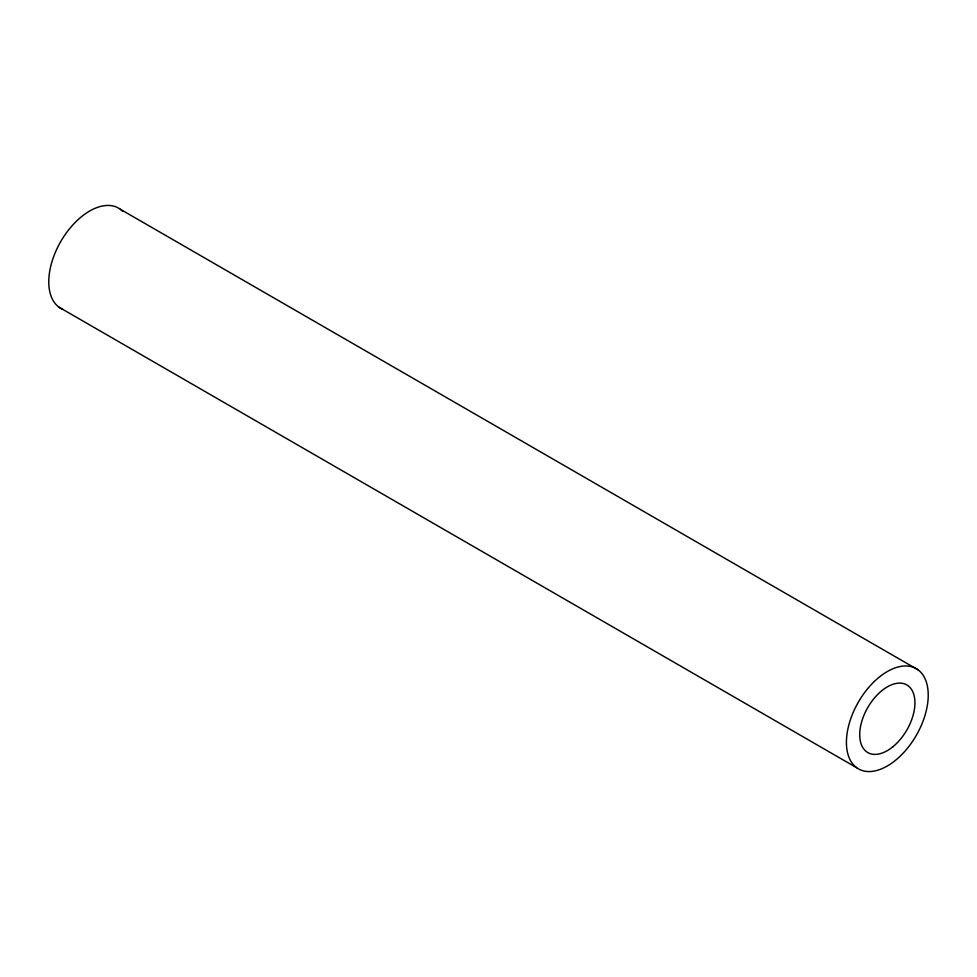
<?xml version="1.0" encoding="UTF-8"?>
<svg xmlns="http://www.w3.org/2000/svg" width="977" height="977" viewBox="0 0 977 977"><rect width="100%" height="100%" fill="white"/><g stroke="black" fill="none" stroke-linecap="round" stroke-linejoin="round"><path stroke-width="1.47" d="M120.379 209.298L918.026 669.819A57.851 33.401 -60 0 1 895.384 760.411A57.851 33.401 -60 0 1 848.561 726.045A57.851 33.401 -60 0 1 918.026 669.819M58.974 307.181L856.621 767.702M62.76 309.355A57.851 33.401 -60 0 1 61.978 239.475A57.851 33.401 -60 0 1 122.614 211.215M892.709 746.917A39.043 22.544 -60 0 0 908.085 685.756A39.043 22.544 -60 0 0 861.177 723.603A39.043 22.544 -60 0 0 892.709 746.917"/></g></svg>
